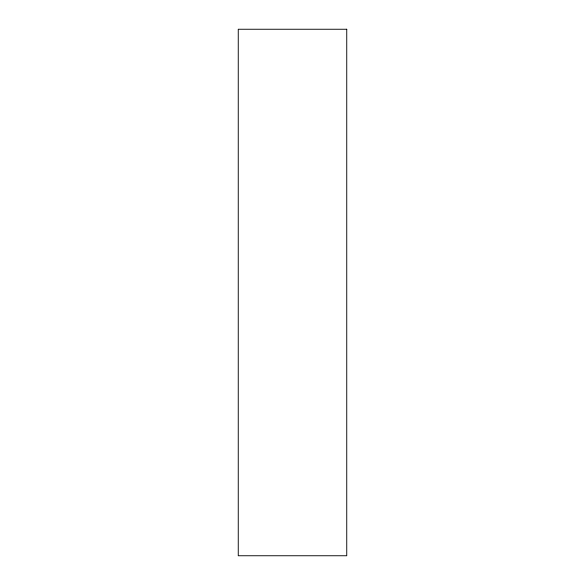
<?xml version="1.0" encoding="UTF-8"?>
<svg xmlns="http://www.w3.org/2000/svg" width="585" height="585" viewBox="0 0 585 585"><rect width="100%" height="100%" fill="white"/><g stroke="black" fill="none" stroke-linecap="round" stroke-linejoin="round"><path stroke-width="0.88" d="M346.744 29.25L238.256 29.25L238.256 555.75L346.744 555.75L346.744 29.25"/></g></svg>
